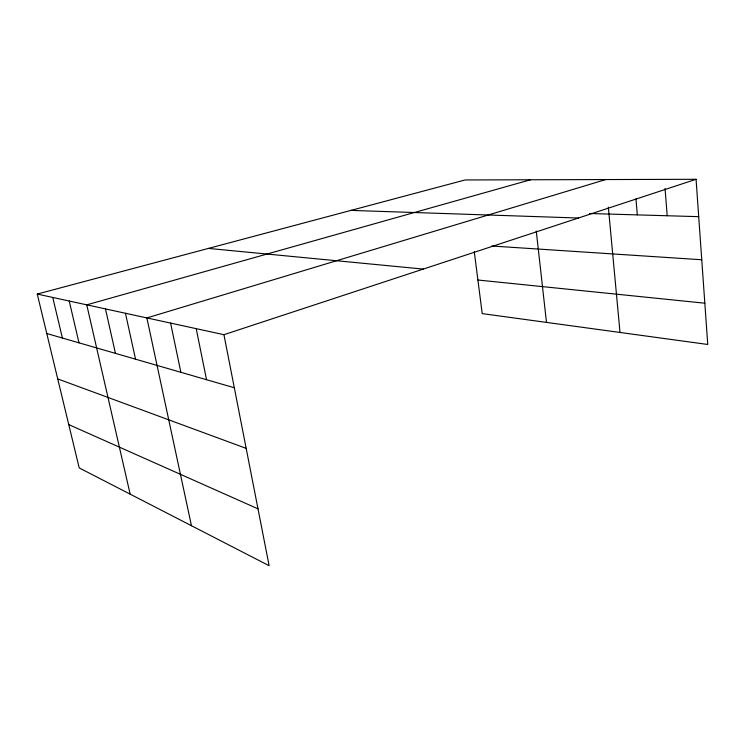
<?xml version="1.0" encoding="UTF-8"?>
<svg xmlns="http://www.w3.org/2000/svg" width="745" height="745" viewBox="0 0 745 745"><rect width="100%" height="100%" fill="white"/><g stroke="black" fill="none" stroke-linecap="round" stroke-linejoin="round"><path stroke-width="1.12" d="M223.938 334.691L269.122 565.706L79.203 467.907L37.25 294.07L223.938 334.691L696.063 179.294L707.75 344.469L482.211 313.608L474.267 251.624M605.778 179.554L146.867 317.929L191.465 525.709M530.524 179.778L86.755 304.845L130.161 494.149M37.25 294.07L465.076 179.964L696.063 179.294M589.649 213.508L698.708 216.665M350.988 210.397L578.39 218.024M491.775 246.008L701.762 259.763M208.451 248.411L423.272 269.085M477.899 280.018L704.835 303.206M46.767 333.509L234.312 387.754M57.728 378.916L246.167 448.369M68.745 424.594L258.003 508.844M52.755 297.451L62.394 338.025M69.229 301.036L78.989 342.83M105.464 308.914L115.456 353.372M125.449 313.263L135.543 359.183M170.596 323.088L180.867 372.295M196.205 328.657L206.542 379.717M536.26 231.043L546.485 322.408M608.348 207.166L620.017 332.466M635.951 198.896L637.329 214.886M665.052 188.476L667.194 215.752"/></g></svg>
